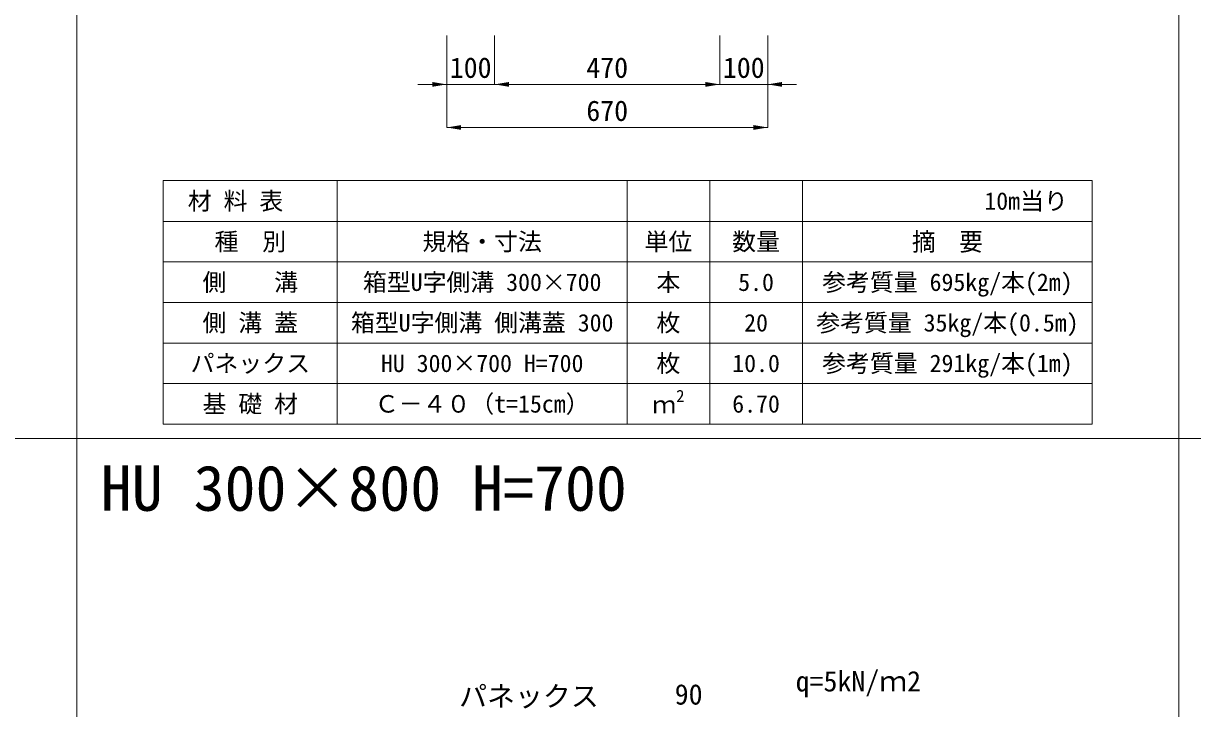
# Model space of a CAD drawing. Units: millimetres at full size. Extents: x 187207 to 255567, y 882048 to 905686.
# Drawn here: x 205186 to 207626, y 884884 to 886315 of the extents above; entities that cross this region are included whole.
import ezdxf
from ezdxf.enums import TextEntityAlignment as Align

# ---------------------------------------------------------------- set-up
doc = ezdxf.new("R2010")
doc.units = ezdxf.units.MM
doc.header["$LTSCALE"] = 20
for name, color, linetype, lineweight in [('Defpoints_3', 8, 'Continuous', 0), ('図枠', 5, 'Continuous', 13), ('寸法・材料表', 7, 'Continuous', 13), ('寸法線', 7, 'Continuous', 13), ('引出線', 4, 'Continuous', 13)]:
    doc.layers.add(name, color=color, linetype=linetype, lineweight=lineweight)
doc.layers.add('文字', color=7, linetype='Continuous')
doc.styles.add('ＭＳ ゴシック', font='')
doc.styles.add('ＭＳ Ｐゴシック', font='')
doc.styles.get('ＭＳ ゴシック').set_extended_font_data('MS Gothic')
doc.styles.get('ＭＳ Ｐゴシック').set_extended_font_data('MS PGothic')

# ---------------------------------------------------------------- blocks, each defined once
blk = doc.blocks.new('filled_arrow')
at = {"color": 0, "linetype": 'Continuous', "lineweight": -2}
blk.add_solid([(7.5, 1.25), (0, 0), (7.5, -1.25)], dxfattribs=at)

msp = doc.modelspace()

# ---------------------------------------------------------------- linework, layer by layer
at = {"layer": 'Defpoints_3'}
for p, q in [((205477.92, 885987.01), (207416.83, 885987.01)), ((205477.92, 885987.01), (205477.92, 885901.83)), ((205840.92, 885987.01), (205840.92, 885901.83)), ((206445.92, 885987.01), (206445.92, 885901.83)), ((206618.23, 885987.01), (206618.23, 885901.83)), ((206811.83, 885987.01), (206811.83, 885901.83)), ((207416.83, 885987.01), (207416.83, 885901.83))]:
    msp.add_line(p, q, dxfattribs=at)
at = {"layer": '図枠'}
for p, q in [((205297.37, 904948.33), (205297.37, 882048.33)), ((207597.37, 904948.33), (207597.37, 882048.33)), ((194897.37, 885448.33), (214497.37, 885448.33))]:
    msp.add_line(p, q, dxfattribs=at)
at = {"layer": '寸法・材料表'}
for p, q in [((205477.92, 885901.83), (207416.83, 885901.83)), ((205477.92, 885901.83), (205477.92, 885478.33)), ((205840.92, 885901.83), (205840.92, 885478.33)), ((206445.92, 885901.83), (206445.92, 885478.33)), ((206618.23, 885901.83), (206618.23, 885478.33)), ((206811.83, 885901.83), (206811.83, 885478.33)), ((207416.83, 885901.83), (207416.83, 885478.33)), ((205477.92, 885817.13), (207416.83, 885817.13)), ((205477.92, 885732.43), (207416.83, 885732.43)), ((205477.92, 885647.73), (207416.83, 885647.73)), ((205477.92, 885563.03), (207416.83, 885563.03)), ((205477.92, 885478.33), (207416.83, 885478.33))]:
    msp.add_line(p, q, dxfattribs=at)
at = {"layer": '寸法線'}
for p, q in [((206069.37, 886290.37), (206069.37, 886187.9)), ((206069.37, 886290.37), (206069.37, 886097.93)), ((206169.37, 886290.37), (206169.37, 886187.9)), ((206169.37, 886290.37), (206169.37, 886187.9)), ((206639.37, 886290.37), (206639.37, 886187.9)), ((206639.37, 886290.37), (206639.37, 886187.9)), ((206739.37, 886290.37), (206739.37, 886187.9)), ((206739.37, 886290.37), (206739.37, 886097.93)), ((206009.37, 886187.9), (206229.37, 886187.9)), ((206169.37, 886187.9), (206639.37, 886187.9)), ((206579.37, 886187.9), (206799.37, 886187.9)), ((206739.37, 886097.93), (206069.37, 886097.93))]:
    msp.add_line(p, q, dxfattribs=at)

# ---------------------------------------------------------------- block references
at = {"layer": '寸法線', "xscale": 4, "yscale": 4, "rotation": 180}
for p in [(206069.37, 886187.9), (206639.37, 886187.9), (206639.37, 886187.9), (206739.37, 886097.93)]:
    msp.add_blockref('filled_arrow', p, dxfattribs=at)
at = {"layer": '寸法線', "xscale": 4, "yscale": 4}
for p in [(206169.37, 886187.9), (206169.37, 886187.9), (206739.37, 886187.9), (206069.37, 886097.93)]:
    msp.add_blockref('filled_arrow', p, dxfattribs=at)

# ---------------------------------------------------------------- texts
at = {"layer": '寸法・材料表', "style": 'ＭＳ ゴシック'}
msp.add_text('\u3000材 料 表', height=36.55, dxfattribs=at).set_placement((205479.08, 885944.42), align=Align.MIDDLE_LEFT)
msp.add_text('10m当り\u3000', height=36.55, dxfattribs=at).set_placement((207415.66, 885944.42), align=Align.MIDDLE_RIGHT)
for s, p in [('種\u3000別', (205659.42, 885859.48)), ('規格・寸法', (206143.42, 885859.48)), ('単位', (206532.07, 885859.48)), ('数量', (206715.03, 885859.48)), ('側\u3000\u3000溝', (205659.42, 885774.78)), ('箱型U字側溝 300×700', (206143.42, 885774.78)), ('本', (206532.07, 885774.78)), ('5.0', (206715.03, 885774.78)), ('参考質量 695kg/本(2m)', (207114.33, 885774.78)), ('側 溝 蓋', (205659.42, 885690.08)), ('箱型U字側溝 側溝蓋 300', (206143.42, 885690.08)), ('枚', (206532.07, 885690.08)), ('20', (206715.03, 885690.08)), ('参考質量 35kg/本(0.5m)', (207114.33, 885690.08)), ('枚', (206532.07, 885605.38)), ('参考質量 291kg/本(1m)', (207114.33, 885605.38)), ('パネックス', (205659.42, 885605.38)), ('HU 300×700 H=700', (206143.42, 885605.38)), ('10.0', (206715.03, 885605.38)), ('基 礎 材', (205659.42, 885520.68)), ('Ｃ－４０（t=15cm）', (206143.42, 885520.68)), ('6.70', (206715.03, 885520.68))]:
    msp.add_text(s, height=36.55, dxfattribs=at).set_placement(p, align=Align.MIDDLE_CENTER)
at = {"layer": '寸法・材料表', "style": 'ＭＳ Ｐゴシック', "width": 0.95}
msp.add_text('摘\u3000要', height=38.1, dxfattribs=at).set_placement((207114.33, 885859.48), align=Align.MIDDLE_CENTER)
at = {"layer": '寸法・材料表', "style": 'ＭＳ ゴシック'}
for s, height, p in [('2', 25.59, (206548.28, 885516.71)), ('ｍ', 36.55, (206498.42, 885489.76))]:
    msp.add_text(s, height=height, dxfattribs=at).set_placement(p, align=Align.BOTTOM_LEFT)
at = {"layer": '寸法線', "style": 'ＭＳ ゴシック'}
for s, p in [('100', (206119.37, 886222.9)), ('470', (206404.37, 886222.9)), ('100', (206689.37, 886222.9)), ('670', (206404.37, 886132.93)), ('90', (206574.37, 884913.92))]:
    msp.add_text(s, height=42.72, dxfattribs=at).set_placement(p, align=Align.MIDDLE_CENTER)
at = {"layer": '引出線', "style": 'ＭＳ ゴシック'}
msp.add_text('パネックス', height=42.72, dxfattribs=at).set_placement((206386.66, 884931.47), align=Align.TOP_RIGHT)
at = {"layer": '文字', "style": 'ＭＳ ゴシック'}
for s, height, p in [('HU 300×800 H=700', 94.94, (205347.37, 885268.83)), ('q=5kN/ｍ2', 42.72, (206797.67, 884907.19))]:
    msp.add_text(s, height=height, dxfattribs=at).set_placement(p, align=Align.BOTTOM_LEFT)

doc.saveas('drawing.dxf')
